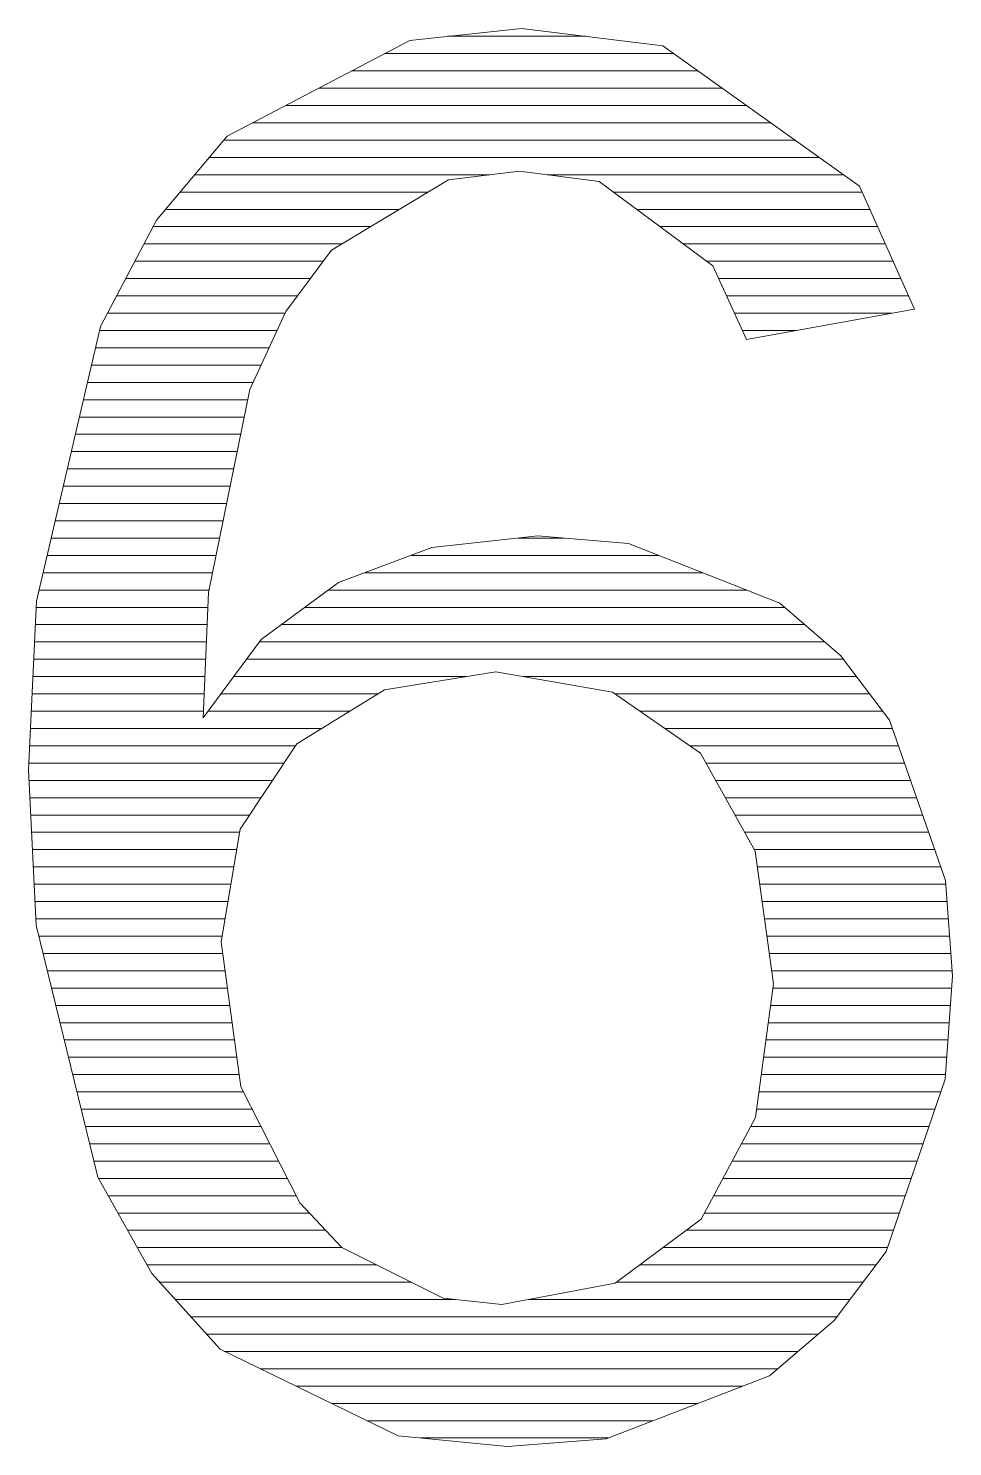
# Model space of a CAD drawing. Header units: millimetres. Extents: x 20 to 410, y 10 to 287.
# Drawn here: x 277.973 to 281.178, y 71.804 to 76.722 of the extents above; entities that cross this region are included whole.
import ezdxf

# ---------------------------------------------------------------- set-up
doc = ezdxf.new("R2010")
doc.units = ezdxf.units.MM
doc.layers.add('TEXT', color=7, linetype='Continuous', lineweight=13)

msp = doc.modelspace()

# ---------------------------------------------------------------- linework, layer by layer
at = {"layer": 'TEXT', "lineweight": 13}
for p, q in [((279.4263, 76.6945), (279.9046, 76.6945)), ((279.2083, 76.6345), (280.2106, 76.6345)), ((279.0941, 76.5745), (280.2946, 76.5745)), ((278.98, 76.5145), (280.3787, 76.5145)), ((278.8659, 76.4545), (280.4627, 76.4545)), ((278.7518, 76.3945), (280.5467, 76.3945)), ((278.6518, 76.3345), (280.6307, 76.3345)), ((278.6011, 76.2745), (280.7147, 76.2745)), ((278.5504, 76.2145), (279.5728, 76.2145)), ((279.7725, 76.2145), (280.7987, 76.2145)), ((278.4997, 76.1545), (279.3593, 76.1545)), ((280.0014, 76.1545), (280.8636, 76.1545)), ((278.449, 76.0945), (279.2596, 76.0945)), ((280.0822, 76.0945), (280.8905, 76.0945)), ((278.4054, 76.0345), (279.1599, 76.0345)), ((280.1631, 76.0345), (280.9173, 76.0345)), ((278.3737, 75.9745), (279.0602, 75.9745)), ((280.2439, 75.9745), (280.9442, 75.9745)), ((278.3421, 75.9145), (278.9961, 75.9145)), ((280.3248, 75.9145), (280.971, 75.9145)), ((278.3104, 75.8545), (278.9515, 75.8545)), ((280.3661, 75.8545), (280.9979, 75.8545)), ((278.2788, 75.7945), (278.9069, 75.7945)), ((280.3935, 75.7945), (281.0247, 75.7945)), ((278.2471, 75.7345), (278.8638, 75.7345)), ((280.4209, 75.7345), (280.9665, 75.7345)), ((278.2197, 75.6745), (278.836, 75.6745)), ((280.4484, 75.6745), (280.6343, 75.6745)), ((278.2057, 75.6145), (278.8082, 75.6145)), ((278.1918, 75.5545), (278.7804, 75.5545)), ((278.1778, 75.4945), (278.7526, 75.4945)), ((278.1638, 75.4345), (278.7339, 75.4345)), ((278.1498, 75.3745), (278.7217, 75.3745)), ((278.1359, 75.3145), (278.7095, 75.3145)), ((278.1219, 75.2545), (278.6973, 75.2545)), ((278.1079, 75.1945), (278.6851, 75.1945)), ((278.0939, 75.1345), (278.6729, 75.1345)), ((278.08, 75.0745), (278.6607, 75.0745)), ((278.066, 75.0145), (278.6485, 75.0145)), ((278.052, 74.9545), (278.6363, 74.9545)), ((279.6712, 74.9545), (279.8314, 74.9545)), ((278.038, 74.8945), (278.6241, 74.8945)), ((279.2999, 74.8945), (280.1591, 74.8945)), ((278.0241, 74.8345), (278.6119, 74.8345)), ((279.1398, 74.8345), (280.311, 74.8345)), ((278.0101, 74.7745), (278.5997, 74.7745)), ((279.0136, 74.7745), (280.4629, 74.7745)), ((278.0001, 74.7145), (278.5957, 74.7145)), ((278.9322, 74.7145), (280.595, 74.7145)), ((277.9973, 74.6545), (278.5933, 74.6545)), ((278.8507, 74.6545), (280.6648, 74.6545)), ((277.9944, 74.5945), (278.5908, 74.5945)), ((278.7745, 74.5945), (280.7346, 74.5945)), ((277.9916, 74.5345), (278.5883, 74.5345)), ((278.7301, 74.5345), (280.799, 74.5345)), ((277.9887, 74.4745), (278.5858, 74.4745)), ((278.6857, 74.4745), (279.4915, 74.4745)), ((279.6899, 74.4745), (280.8445, 74.4745)), ((277.9859, 74.4145), (278.5834, 74.4145)), ((278.6413, 74.4145), (279.1851, 74.4145)), ((280.0077, 74.4145), (280.8899, 74.4145)), ((277.983, 74.3545), (278.5809, 74.3545)), ((278.5969, 74.3545), (279.0877, 74.3545)), ((280.0939, 74.3545), (280.9353, 74.3545)), ((277.9802, 74.2945), (278.9903, 74.2945)), ((280.1802, 74.2945), (280.9691, 74.2945)), ((277.9773, 74.2345), (278.8997, 74.2345)), ((280.2664, 74.2345), (280.9901, 74.2345)), ((277.9745, 74.1745), (278.8598, 74.1745)), ((280.3223, 74.1745), (281.011, 74.1745)), ((277.9752, 74.1145), (278.82, 74.1145)), ((280.3559, 74.1145), (281.032, 74.1145)), ((277.9782, 74.0545), (278.7801, 74.0545)), ((280.3895, 74.0545), (281.053, 74.0545)), ((277.9812, 73.9945), (278.7403, 73.9945)), ((280.423, 73.9945), (281.074, 73.9945)), ((277.9842, 73.9345), (278.7057, 73.9345)), ((280.4566, 73.9345), (281.095, 73.9345)), ((277.9871, 73.8745), (278.6956, 73.8745)), ((280.4902, 73.8745), (281.1159, 73.8745)), ((277.9901, 73.8145), (278.6855, 73.8145)), ((280.5009, 73.8145), (281.1369, 73.8145)), ((277.9931, 73.7545), (278.6754, 73.7545)), ((280.5092, 73.7545), (281.1543, 73.7545)), ((277.9961, 73.6945), (278.6653, 73.6945)), ((280.5175, 73.6945), (281.1587, 73.6945)), ((277.999, 73.6345), (278.6552, 73.6345)), ((280.5258, 73.6345), (281.1631, 73.6345)), ((278.0094, 73.5745), (278.6451, 73.5745)), ((280.5341, 73.5745), (281.1675, 73.5745)), ((278.0241, 73.5145), (278.6472, 73.5145)), ((280.5424, 73.5145), (281.1719, 73.5145)), ((278.0388, 73.4545), (278.6554, 73.4545)), ((280.5507, 73.4545), (281.1763, 73.4545)), ((278.0535, 73.3945), (278.6635, 73.3945)), ((280.5549, 73.3945), (281.1746, 73.3945)), ((278.0682, 73.3345), (278.6716, 73.3345)), ((280.5468, 73.3345), (281.1703, 73.3345)), ((278.0829, 73.2745), (278.6798, 73.2745)), ((280.5387, 73.2745), (281.166, 73.2745)), ((278.0975, 73.2145), (278.6879, 73.2145)), ((280.5306, 73.2145), (281.1617, 73.2145)), ((278.1122, 73.1545), (278.696, 73.1545)), ((280.5225, 73.1545), (281.1574, 73.1545)), ((278.1269, 73.0945), (278.7042, 73.0945)), ((280.5144, 73.0945), (281.1531, 73.0945)), ((278.1416, 73.0345), (278.7189, 73.0345)), ((280.5063, 73.0345), (281.137, 73.0345)), ((278.1563, 72.9745), (278.7494, 72.9745)), ((280.4981, 72.9745), (281.1164, 72.9745)), ((278.171, 72.9145), (278.7798, 72.9145)), ((280.4775, 72.9145), (281.0958, 72.9145)), ((278.1856, 72.8545), (278.8103, 72.8545)), ((280.4455, 72.8545), (281.0752, 72.8545)), ((278.2003, 72.7945), (278.8407, 72.7945)), ((280.4135, 72.7945), (281.0546, 72.7945)), ((278.2165, 72.7345), (278.8712, 72.7345)), ((280.3815, 72.7345), (281.034, 72.7345)), ((278.25, 72.6745), (278.9016, 72.6745)), ((280.3496, 72.6745), (281.0134, 72.6745)), ((278.2836, 72.6145), (278.9476, 72.6145)), ((280.3176, 72.6145), (280.9928, 72.6145)), ((278.3171, 72.5545), (279.0045, 72.5545)), ((280.2542, 72.5545), (280.9722, 72.5545)), ((278.3506, 72.4945), (279.0625, 72.4945)), ((280.1737, 72.4945), (280.9516, 72.4945)), ((278.3842, 72.4345), (279.1817, 72.4345)), ((280.0931, 72.4345), (280.9121, 72.4345)), ((278.4281, 72.3745), (279.301, 72.3745)), ((280.0126, 72.3745), (280.8671, 72.3745)), ((278.4823, 72.3145), (279.4542, 72.3145)), ((279.7073, 72.3145), (280.822, 72.3145)), ((278.5366, 72.2545), (280.777, 72.2545)), ((278.5909, 72.1945), (280.7119, 72.1945)), ((278.6538, 72.1345), (280.6415, 72.1345)), ((278.7772, 72.0745), (280.571, 72.0745)), ((278.9005, 72.0145), (280.4497, 72.0145)), ((279.0239, 71.9545), (280.2942, 71.9545)), ((279.1473, 71.8945), (280.1388, 71.8945)), ((279.3311, 71.8345), (279.9833, 71.8345))]:
    msp.add_line(p, q, dxfattribs=at)
for points in [[(281.152, 73.0782), (280.9469, 72.4808), (280.7674, 72.2418), (280.5428, 72.0505), (279.9764, 71.8318), (279.6346, 71.8045), (279.2552, 71.842), (278.6383, 72.142), (278.4009, 72.4045), (278.2139, 72.7391), (278.0001, 73.6126), (277.9734, 74.1515), (278.0011, 74.7361), (278.223, 75.6888), (278.4172, 76.0569), (278.6631, 76.3479), (279.2957, 76.6805), (279.6824, 76.722), (280.1732, 76.6612), (280.8547, 76.1745), (281.0452, 75.7487), (280.4625, 75.6435), (280.3458, 75.8989), (279.9525, 76.1908), (279.6759, 76.2272), (279.4296, 76.1968), (279.0248, 75.9532), (278.8664, 75.74), (278.7411, 75.4697), (278.5979, 74.7655), (278.5799, 74.3316), (278.7807, 74.6029), (279.0487, 74.8004), (279.3723, 74.9216), (279.7399, 74.962), (280.0537, 74.9361), (280.5783, 74.7289), (280.7891, 74.5475), (280.9591, 74.3231), (281.1533, 73.7675), (281.1776, 73.4364), (281.152, 73.0782)], [(280.4935, 73.8686), (280.303, 74.209), (279.9989, 74.4206), (279.5945, 74.4911), (279.2082, 74.4287), (278.9044, 74.2416), (278.7074, 73.9451), (278.6418, 73.5547), (278.7099, 73.0523), (278.9141, 72.6498), (279.0605, 72.4955), (279.411, 72.3192), (279.6151, 72.2971), (280.0082, 72.3712), (280.3063, 72.5933), (280.4943, 72.946), (280.5569, 73.4093), (280.4935, 73.8686)]]:
    msp.add_lwpolyline(points, close=True, dxfattribs=at)

doc.saveas('drawing.dxf')
